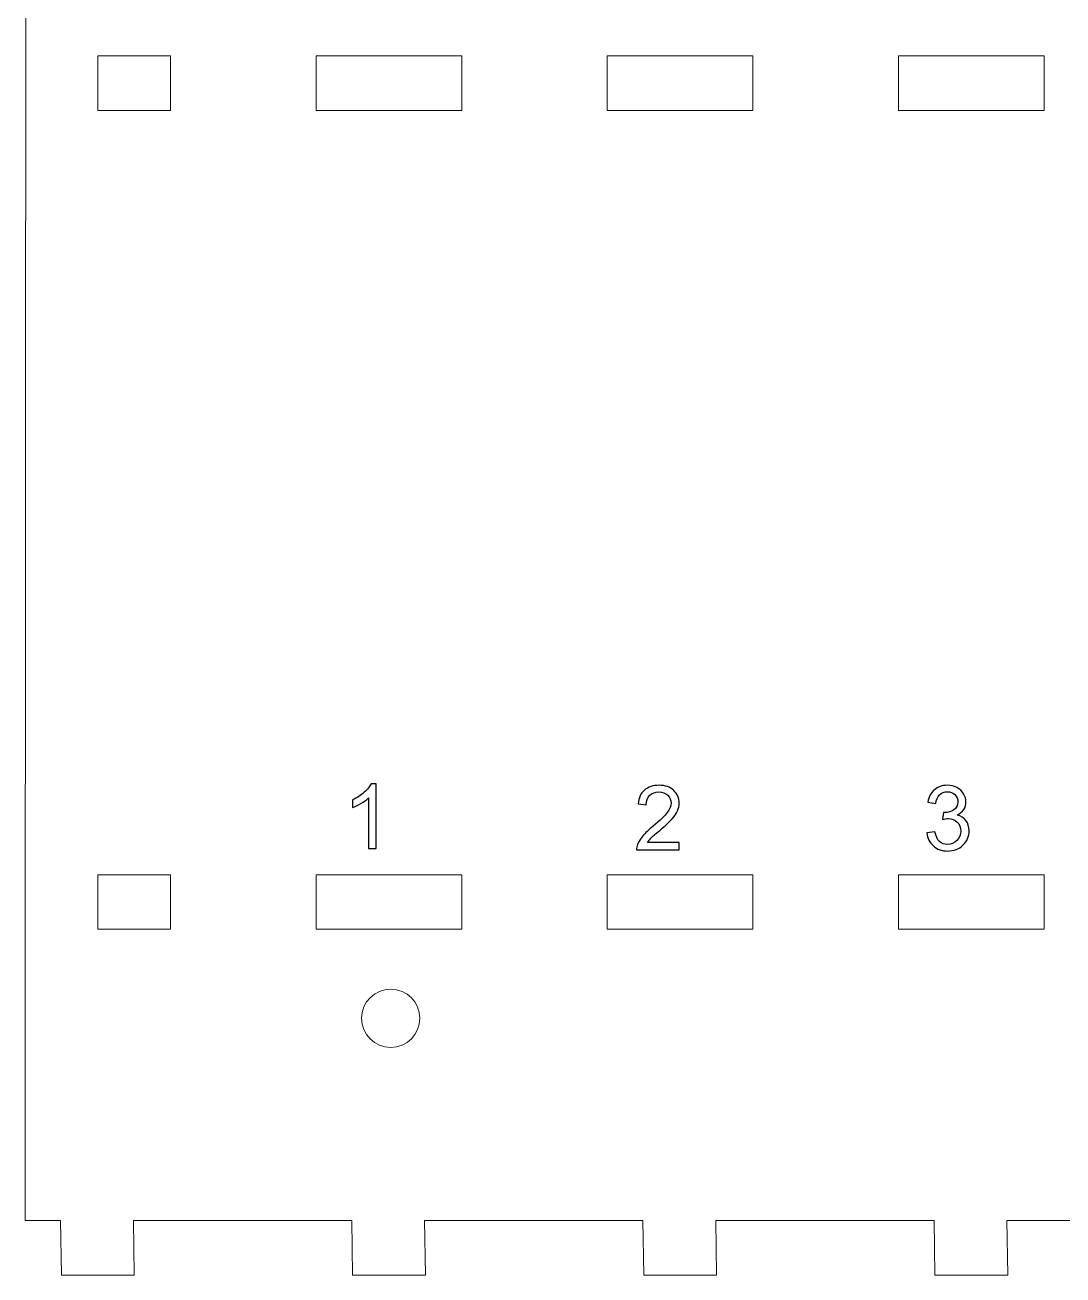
# Model space of a CAD drawing. Header units: millimetres. Extents: x -146 to 401, y -88 to 121.
# Drawn here: x -146 to -89, y -53.2 to 15.5 of the extents above; entities that cross this region are included whole.
import ezdxf

# ---------------------------------------------------------------- set-up
doc = ezdxf.new("R2010")
doc.units = ezdxf.units.MM
doc.header["$MEASUREMENT"] = 0
doc.layers.add('Layer 1', color=7, linetype='Continuous')

msp = doc.modelspace()

# ---------------------------------------------------------------- linework, layer by layer
at = {"layer": 'Layer 1', "lineweight": 9}
for points in [[(-141.9996, 10.7833), (-137.9996, 10.7833), (-137.9996, 13.7833), (-141.9996, 13.7833), (-141.9996, 10.7833)], [(-129.9996, 10.7833), (-121.9996, 10.7833), (-121.9996, 13.7833), (-129.9996, 13.7833), (-129.9996, 10.7833)], [(-113.9996, 10.7833), (-105.9996, 10.7833), (-105.9996, 13.7833), (-113.9996, 13.7833), (-113.9996, 10.7833)], [(-97.9996, 10.7833), (-89.9996, 10.7833), (-89.9996, 13.7833), (-97.9996, 13.7833), (-97.9996, 10.7833)], [(-141.9996, -34.2167), (-137.9996, -34.2167), (-137.9996, -31.2167), (-141.9996, -31.2167), (-141.9996, -34.2167)], [(-129.9996, -34.2167), (-121.9996, -34.2167), (-121.9996, -31.2167), (-129.9996, -31.2167), (-129.9996, -34.2167)], [(-113.9996, -34.2167), (-105.9996, -34.2167), (-105.9996, -31.2167), (-113.9996, -31.2167), (-113.9996, -34.2167)], [(-97.9996, -34.2167), (-89.9996, -34.2167), (-89.9996, -31.2167), (-97.9996, -31.2167), (-97.9996, -34.2167)]]:
    msp.add_lwpolyline(points, close=True, dxfattribs=at)
msp.add_ellipse((-125.8996, -39.1059), major_axis=(0, 1.6), ratio=1, dxfattribs=at)
msp.add_open_spline([(-145.9472, 65.7858), (-145.9472, 65.7858), (-143.9472, 65.7858), (-143.9472, 65.7858), (-143.9472, 65.7858), (-143.9472, 65.7858), (-143.9472, 68.7858), (-143.9472, 68.7858), (-143.9472, 68.7858), (-143.9472, 68.7858), (-139.9472, 68.7858), (-139.9472, 68.7858), (-139.9472, 68.7858), (-139.9472, 68.7858), (-139.9472, 65.7858), (-139.9472, 65.7858), (-139.9472, 65.7858), (-135.9472, 65.7858), (-131.9472, 65.7858), (-127.9472, 65.7858), (-127.9472, 65.7858), (-127.9472, 65.7858), (-127.9472, 68.7858), (-127.9472, 68.7858), (-127.9472, 68.7858), (-127.9472, 68.7858), (-123.9472, 68.7858), (-123.9472, 68.7858), (-123.9472, 68.7858), (-123.9472, 68.7858), (-123.9472, 65.7858), (-123.9472, 65.7858), (-123.9472, 65.7858), (-119.9472, 65.7858), (-115.9472, 65.7858), (-111.9472, 65.7858), (-111.9472, 65.7858), (-111.9472, 65.7858), (-111.9472, 68.7858), (-111.9472, 68.7858), (-111.9472, 68.7858), (-111.9472, 68.7858), (-107.9472, 68.7858), (-107.9472, 68.7858), (-107.9472, 68.7858), (-107.9472, 68.7858), (-107.9472, 65.7858), (-107.9472, 65.7858), (-107.9472, 65.7858), (-103.9472, 65.7858), (-99.9472, 65.7858), (-95.9472, 65.7858), (-95.9472, 65.7858), (-95.9472, 65.7858), (-95.9472, 68.7858), (-95.9472, 68.7858), (-95.9472, 68.7858), (-95.9472, 68.7858), (-91.9472, 68.7858), (-91.9472, 68.7858), (-91.9472, 68.7858), (-91.9472, 68.7858), (-91.9472, 65.7858), (-91.9472, 65.7858), (-91.9472, 65.7858), (-87.9472, 65.7858), (-83.9472, 65.7858), (-79.9472, 65.7858), (-79.9472, 65.7858), (-79.9472, 65.7858), (-79.9472, 68.7858), (-79.9472, 68.7858), (-79.9472, 68.7858), (-79.9472, 68.7858), (-75.9472, 68.7858), (-75.9472, 68.7858), (-75.9472, 68.7858), (-75.9472, 68.7858), (-75.9472, 65.7858), (-75.9472, 65.7858), (-75.9472, 65.7858), (-71.9472, 65.7858), (-67.9472, 65.7858), (-63.9472, 65.7858), (-63.9472, 65.7858), (-63.9472, 65.7858), (-63.9472, 68.7858), (-63.9472, 68.7858), (-63.9472, 68.7858), (-63.9472, 68.7858), (-59.9472, 68.7858), (-59.9472, 68.7858), (-59.9472, 68.7858), (-59.9472, 68.7858), (-59.9472, 65.7858), (-59.9472, 65.7858), (-59.9472, 65.7858), (-55.9472, 65.7858), (-51.9472, 65.7858), (-47.9472, 65.7858), (-47.9472, 65.7858), (-47.9472, 65.7858), (-47.9472, 68.7858), (-47.9472, 68.7858), (-47.9472, 68.7858), (-47.9472, 68.7858), (-43.9472, 68.7858), (-43.9472, 68.7858), (-43.9472, 68.7858), (-43.9472, 68.7858), (-43.9472, 65.7858), (-43.9472, 65.7858), (-43.9472, 65.7858), (-39.9472, 65.7858), (-35.9472, 65.7858), (-31.9472, 65.7858), (-31.9472, 65.7858), (-31.9472, 65.7858), (-31.9472, 68.7858), (-31.9472, 68.7858), (-31.9472, 68.7858), (-31.9472, 68.7858), (-27.9472, 68.7858), (-27.9472, 68.7858), (-27.9472, 68.7858), (-27.9472, 68.7858), (-27.9472, 65.7858), (-27.9472, 65.7858), (-27.9472, 65.7858), (-26.2805, 65.7858), (-24.6139, 65.7858), (-22.9472, 65.7858), (-22.9472, 65.7858), (-22.9472, 27.2732), (-22.9623, -2.4303), (-22.9996, -50.2167), (-22.9996, -50.2167), (-22.9996, -50.2167), (-28.0448, -50.2167), (-28.0448, -50.2167), (-28.0448, -50.2167), (-28.0448, -50.2167), (-27.9996, -53.2167), (-27.9996, -53.2167), (-27.9996, -53.2167), (-27.9996, -53.2167), (-31.9996, -53.2167), (-31.9996, -53.2167), (-31.9996, -53.2167), (-31.9996, -53.2167), (-32.0448, -50.2167), (-32.0448, -50.2167), (-32.0448, -50.2167), (-32.0448, -50.2167), (-44.0448, -50.2167), (-44.0448, -50.2167), (-44.0448, -50.2167), (-44.0448, -50.2167), (-43.9996, -53.2167), (-43.9996, -53.2167), (-43.9996, -53.2167), (-43.9996, -53.2167), (-47.9996, -53.2167), (-47.9996, -53.2167), (-47.9996, -53.2167), (-47.9996, -53.2167), (-48.0448, -50.2167), (-48.0448, -50.2167), (-48.0448, -50.2167), (-48.0448, -50.2167), (-60.0448, -50.2167), (-60.0448, -50.2167), (-60.0448, -50.2167), (-60.0448, -50.2167), (-59.9996, -53.2167), (-59.9996, -53.2167), (-59.9996, -53.2167), (-59.9996, -53.2167), (-63.9996, -53.2167), (-63.9996, -53.2167), (-63.9996, -53.2167), (-63.9996, -53.2167), (-64.0448, -50.2167), (-64.0448, -50.2167), (-64.0448, -50.2167), (-64.0448, -50.2167), (-76.0448, -50.2167), (-76.0448, -50.2167), (-76.0448, -50.2167), (-76.0448, -50.2167), (-75.9996, -53.2167), (-75.9996, -53.2167), (-75.9996, -53.2167), (-75.9996, -53.2167), (-79.9996, -53.2167), (-79.9996, -53.2167), (-79.9996, -53.2167), (-79.9996, -53.2167), (-80.0448, -50.2167), (-80.0448, -50.2167), (-80.0448, -50.2167), (-80.0448, -50.2167), (-92.0448, -50.2167), (-92.0448, -50.2167), (-92.0448, -50.2167), (-92.0448, -50.2167), (-91.9996, -53.2167), (-91.9996, -53.2167), (-91.9996, -53.2167), (-91.9996, -53.2167), (-95.9996, -53.2167), (-95.9996, -53.2167), (-95.9996, -53.2167), (-95.9996, -53.2167), (-96.0448, -50.2167), (-96.0448, -50.2167), (-96.0448, -50.2167), (-96.0448, -50.2167), (-108.0448, -50.2167), (-108.0448, -50.2167), (-108.0448, -50.2167), (-108.0448, -50.2167), (-107.9996, -53.2167), (-107.9996, -53.2167), (-107.9996, -53.2167), (-107.9996, -53.2167), (-111.9996, -53.2167), (-111.9996, -53.2167), (-111.9996, -53.2167), (-111.9996, -53.2167), (-112.0448, -50.2167), (-112.0448, -50.2167), (-112.0448, -50.2167), (-112.0448, -50.2167), (-124.0448, -50.2167), (-124.0448, -50.2167), (-124.0448, -50.2167), (-124.0448, -50.2167), (-123.9996, -53.2167), (-123.9996, -53.2167), (-123.9996, -53.2167), (-123.9996, -53.2167), (-127.9996, -53.2167), (-127.9996, -53.2167), (-127.9996, -53.2167), (-127.9996, -53.2167), (-128.0448, -50.2167), (-128.0448, -50.2167), (-128.0448, -50.2167), (-128.0448, -50.2167), (-140.0448, -50.2167), (-140.0448, -50.2167), (-140.0448, -50.2167), (-140.0448, -50.2167), (-139.9996, -53.2167), (-139.9996, -53.2167), (-139.9996, -53.2167), (-139.9996, -53.2167), (-143.9996, -53.2167), (-143.9996, -53.2167), (-143.9996, -53.2167), (-143.9996, -53.2167), (-144.0448, -50.2167), (-144.0448, -50.2167), (-144.0448, -50.2167), (-144.0448, -50.2167), (-145.9996, -50.2167), (-145.9996, -50.2167), (-145.9996, -50.2167), (-145.9668, -8.0643), (-145.9472, 27.3224), (-145.9472, 65.7858)], degree=3, knots=[0, 0, 0, 0, 0.0144928, 0.0144928, 0.0144928, 0.0144928, 0.0289855, 0.0289855, 0.0289855, 0.0289855, 0.0434783, 0.0434783, 0.0434783, 0.0434783, 0.057971, 0.057971, 0.057971, 0.057971, 0.0724638, 0.0724638, 0.0724638, 0.0724638, 0.0869565, 0.0869565, 0.0869565, 0.0869565, 0.1014493, 0.1014493, 0.1014493, 0.1014493, 0.115942, 0.115942, 0.115942, 0.115942, 0.1304348, 0.1304348, 0.1304348, 0.1304348, 0.1449275, 0.1449275, 0.1449275, 0.1449275, 0.1594203, 0.1594203, 0.1594203, 0.1594203, 0.173913, 0.173913, 0.173913, 0.173913, 0.1884058, 0.1884058, 0.1884058, 0.1884058, 0.2028986, 0.2028986, 0.2028986, 0.2028986, 0.2173913, 0.2173913, 0.2173913, 0.2173913, 0.2318841, 0.2318841, 0.2318841, 0.2318841, 0.2463768, 0.2463768, 0.2463768, 0.2463768, 0.2608696, 0.2608696, 0.2608696, 0.2608696, 0.2753623, 0.2753623, 0.2753623, 0.2753623, 0.2898551, 0.2898551, 0.2898551, 0.2898551, 0.3043478, 0.3043478, 0.3043478, 0.3043478, 0.3188406, 0.3188406, 0.3188406, 0.3188406, 0.3333333, 0.3333333, 0.3333333, 0.3333333, 0.3478261, 0.3478261, 0.3478261, 0.3478261, 0.3623188, 0.3623188, 0.3623188, 0.3623188, 0.3768116, 0.3768116, 0.3768116, 0.3768116, 0.3913043, 0.3913043, 0.3913043, 0.3913043, 0.4057971, 0.4057971, 0.4057971, 0.4057971, 0.4202899, 0.4202899, 0.4202899, 0.4202899, 0.4347826, 0.4347826, 0.4347826, 0.4347826, 0.4492754, 0.4492754, 0.4492754, 0.4492754, 0.4637681, 0.4637681, 0.4637681, 0.4637681, 0.4782609, 0.4782609, 0.4782609, 0.4782609, 0.4927536, 0.4927536, 0.4927536, 0.4927536, 0.5072464, 0.5072464, 0.5072464, 0.5072464, 0.5217391, 0.5217391, 0.5217391, 0.5217391, 0.5362319, 0.5362319, 0.5362319, 0.5362319, 0.5507246, 0.5507246, 0.5507246, 0.5507246, 0.5652174, 0.5652174, 0.5652174, 0.5652174, 0.5797101, 0.5797101, 0.5797101, 0.5797101, 0.5942029, 0.5942029, 0.5942029, 0.5942029, 0.6086957, 0.6086957, 0.6086957, 0.6086957, 0.6231884, 0.6231884, 0.6231884, 0.6231884, 0.6376812, 0.6376812, 0.6376812, 0.6376812, 0.6521739, 0.6521739, 0.6521739, 0.6521739, 0.6666667, 0.6666667, 0.6666667, 0.6666667, 0.6811594, 0.6811594, 0.6811594, 0.6811594, 0.6956522, 0.6956522, 0.6956522, 0.6956522, 0.7101449, 0.7101449, 0.7101449, 0.7101449, 0.7246377, 0.7246377, 0.7246377, 0.7246377, 0.7391304, 0.7391304, 0.7391304, 0.7391304, 0.7536232, 0.7536232, 0.7536232, 0.7536232, 0.7681159, 0.7681159, 0.7681159, 0.7681159, 0.7826087, 0.7826087, 0.7826087, 0.7826087, 0.7971014, 0.7971014, 0.7971014, 0.7971014, 0.8115942, 0.8115942, 0.8115942, 0.8115942, 0.826087, 0.826087, 0.826087, 0.826087, 0.8405797, 0.8405797, 0.8405797, 0.8405797, 0.8550725, 0.8550725, 0.8550725, 0.8550725, 0.8695652, 0.8695652, 0.8695652, 0.8695652, 0.884058, 0.884058, 0.884058, 0.884058, 0.8985507, 0.8985507, 0.8985507, 0.8985507, 0.9130435, 0.9130435, 0.9130435, 0.9130435, 0.9275362, 0.9275362, 0.9275362, 0.9275362, 0.942029, 0.942029, 0.942029, 0.942029, 0.9565217, 0.9565217, 0.9565217, 0.9565217, 0.9710145, 0.9710145, 0.9710145, 0.9710145, 1, 1, 1, 1], dxfattribs=at)
at = {"layer": 'Layer 1', "color": 5}
for points, knots in [([(-126.6958, -29.7677), (-126.6958, -29.7677), (-127.1304, -29.7677), (-127.1304, -29.7677), (-127.1304, -29.7677), (-127.1304, -29.7677), (-127.1304, -27.0003), (-127.1304, -27.0003), (-127.1304, -27.0003), (-127.2349, -27.1007), (-127.3724, -27.2003), (-127.5419, -27.2999), (-127.5419, -27.2999), (-127.7115, -27.3995), (-127.8646, -27.4745), (-127.9996, -27.5238), (-127.9996, -27.5238), (-127.9996, -27.5238), (-127.9996, -27.104), (-127.9996, -27.104), (-127.9996, -27.104), (-127.7568, -26.9904), (-127.5444, -26.8522), (-127.3625, -26.6892), (-127.3625, -26.6892), (-127.1806, -26.527), (-127.0514, -26.3698), (-126.9756, -26.2167), (-126.9756, -26.2167), (-126.9756, -26.2167), (-126.6958, -26.2167), (-126.6958, -26.2167), (-126.6958, -26.2167), (-126.6958, -26.2167), (-126.6958, -29.7677), (-126.6958, -29.7677)], [0, 0, 0, 0, 0.1, 0.1, 0.1, 0.1, 0.2, 0.2, 0.2, 0.2, 0.3, 0.3, 0.3, 0.3, 0.4, 0.4, 0.4, 0.4, 0.5, 0.5, 0.5, 0.5, 0.6, 0.6, 0.6, 0.6, 0.7, 0.7, 0.7, 0.7, 0.8, 0.8, 0.8, 0.8, 1, 1, 1, 1]), ([(-110.0488, -29.4404), (-110.0488, -29.4404), (-110.0488, -29.8553), (-110.0488, -29.8553), (-110.0488, -29.8553), (-110.0488, -29.8553), (-112.3898, -29.8553), (-112.3898, -29.8553), (-112.3898, -29.8553), (-112.3931, -29.7508), (-112.3758, -29.6503), (-112.3387, -29.5532), (-112.3387, -29.5532), (-112.2787, -29.3943), (-112.1823, -29.2371), (-112.0498, -29.0832), (-112.0498, -29.0832), (-111.9173, -28.9293), (-111.728, -28.7515), (-111.4819, -28.5498), (-111.4819, -28.5498), (-111.0991, -28.2346), (-110.839, -27.9851), (-110.7032, -27.8008), (-110.7032, -27.8008), (-110.5665, -27.6164), (-110.4982, -27.4419), (-110.4982, -27.2772), (-110.4982, -27.2772), (-110.4982, -27.1052), (-110.5599, -26.9603), (-110.6834, -26.8418), (-110.6834, -26.8418), (-110.8069, -26.7241), (-110.9682, -26.6648), (-111.1666, -26.6648), (-111.1666, -26.6648), (-111.3765, -26.6648), (-111.5444, -26.7274), (-111.6704, -26.8525), (-111.6704, -26.8525), (-111.7963, -26.9768), (-111.8597, -27.1497), (-111.8613, -27.3711), (-111.8613, -27.3711), (-111.8613, -27.3711), (-112.3058, -27.3266), (-112.3058, -27.3266), (-112.3058, -27.3266), (-112.2754, -26.9941), (-112.1601, -26.7406), (-111.9609, -26.5661), (-111.9609, -26.5661), (-111.7609, -26.3916), (-111.4934, -26.3043), (-111.1567, -26.3043), (-111.1567, -26.3043), (-110.8176, -26.3043), (-110.5484, -26.3981), (-110.3509, -26.5866), (-110.3509, -26.5866), (-110.1525, -26.7751), (-110.0537, -27.0089), (-110.0537, -27.2871), (-110.0537, -27.2871), (-110.0537, -27.4287), (-110.0825, -27.5678), (-110.141, -27.7045), (-110.141, -27.7045), (-110.1986, -27.8419), (-110.2949, -27.986), (-110.4291, -28.1374), (-110.4291, -28.1374), (-110.5641, -28.2881), (-110.7871, -28.4963), (-111.0983, -28.7597), (-111.0983, -28.7597), (-111.3592, -28.9787), (-111.5271, -29.1268), (-111.6012, -29.205), (-111.6012, -29.205), (-111.6753, -29.2832), (-111.7362, -29.3614), (-111.7848, -29.4404), (-111.7848, -29.4404), (-111.7848, -29.4404), (-110.0488, -29.4404), (-110.0488, -29.4404)], [0, 0, 0, 0, 0.0434783, 0.0434783, 0.0434783, 0.0434783, 0.0869565, 0.0869565, 0.0869565, 0.0869565, 0.1304348, 0.1304348, 0.1304348, 0.1304348, 0.173913, 0.173913, 0.173913, 0.173913, 0.2173913, 0.2173913, 0.2173913, 0.2173913, 0.2608696, 0.2608696, 0.2608696, 0.2608696, 0.3043478, 0.3043478, 0.3043478, 0.3043478, 0.3478261, 0.3478261, 0.3478261, 0.3478261, 0.3913043, 0.3913043, 0.3913043, 0.3913043, 0.4347826, 0.4347826, 0.4347826, 0.4347826, 0.4782609, 0.4782609, 0.4782609, 0.4782609, 0.5217391, 0.5217391, 0.5217391, 0.5217391, 0.5652174, 0.5652174, 0.5652174, 0.5652174, 0.6086957, 0.6086957, 0.6086957, 0.6086957, 0.6521739, 0.6521739, 0.6521739, 0.6521739, 0.6956522, 0.6956522, 0.6956522, 0.6956522, 0.7391304, 0.7391304, 0.7391304, 0.7391304, 0.7826087, 0.7826087, 0.7826087, 0.7826087, 0.826087, 0.826087, 0.826087, 0.826087, 0.8695652, 0.8695652, 0.8695652, 0.8695652, 0.9130435, 0.9130435, 0.9130435, 0.9130435, 1, 1, 1, 1]), ([(-96.4348, -28.9169), (-96.4348, -28.9169), (-96.0002, -28.8577), (-96.0002, -28.8577), (-96.0002, -28.8577), (-95.9499, -29.1046), (-95.866, -29.2824), (-95.7466, -29.3911), (-95.7466, -29.3911), (-95.6273, -29.4997), (-95.4808, -29.554), (-95.3071, -29.554), (-95.3071, -29.554), (-95.1013, -29.554), (-94.9276, -29.4832), (-94.7877, -29.3417), (-94.7877, -29.3417), (-94.6477, -29.2001), (-94.5778, -29.0248), (-94.5778, -28.8157), (-94.5778, -28.8157), (-94.5778, -28.6165), (-94.6428, -28.4519), (-94.7737, -28.3218), (-94.7737, -28.3218), (-94.9037, -28.1926), (-95.0692, -28.1275), (-95.2709, -28.1275), (-95.2709, -28.1275), (-95.3532, -28.1275), (-95.4552, -28.144), (-95.5779, -28.1761), (-95.5779, -28.1761), (-95.5779, -28.1761), (-95.5293, -27.7958), (-95.5293, -27.7958), (-95.5293, -27.7958), (-95.5005, -27.7991), (-95.4766, -27.8008), (-95.4594, -27.8008), (-95.4594, -27.8008), (-95.2733, -27.8008), (-95.1071, -27.7522), (-94.9581, -27.6559), (-94.9581, -27.6559), (-94.8099, -27.5596), (-94.7358, -27.4114), (-94.7358, -27.2114), (-94.7358, -27.2114), (-94.7358, -27.0525), (-94.7901, -26.9208), (-94.898, -26.8163), (-94.898, -26.8163), (-95.0058, -26.7118), (-95.1449, -26.6599), (-95.3153, -26.6599), (-95.3153, -26.6599), (-95.4849, -26.6599), (-95.6256, -26.7134), (-95.7384, -26.8204), (-95.7384, -26.8204), (-95.8512, -26.9274), (-95.9236, -27.0879), (-95.9557, -27.3019), (-95.9557, -27.3019), (-95.9557, -27.3019), (-96.3903, -27.2229), (-96.3903, -27.2229), (-96.3903, -27.2229), (-96.3368, -26.9315), (-96.2166, -26.7052), (-96.0281, -26.5447), (-96.0281, -26.5447), (-95.8405, -26.3841), (-95.6059, -26.3043), (-95.326, -26.3043), (-95.326, -26.3043), (-95.1334, -26.3043), (-94.9556, -26.3455), (-94.7934, -26.4286), (-94.7934, -26.4286), (-94.6305, -26.5109), (-94.5062, -26.6237), (-94.4206, -26.7661), (-94.4206, -26.7661), (-94.3341, -26.9093), (-94.2913, -27.0608), (-94.2913, -27.2213), (-94.2913, -27.2213), (-94.2913, -27.3736), (-94.3325, -27.5118), (-94.414, -27.637), (-94.414, -27.637), (-94.4963, -27.7621), (-94.6181, -27.8617), (-94.7786, -27.9358), (-94.7786, -27.9358), (-94.5696, -27.9835), (-94.4074, -28.0839), (-94.2913, -28.2362), (-94.2913, -28.2362), (-94.1761, -28.3877), (-94.1185, -28.5786), (-94.1185, -28.8066), (-94.1185, -28.8066), (-94.1185, -29.1153), (-94.2312, -29.3779), (-94.456, -29.5927), (-94.456, -29.5927), (-94.6815, -29.8076), (-94.9663, -29.9146), (-95.3104, -29.9146), (-95.3104, -29.9146), (-95.6207, -29.9146), (-95.8783, -29.8216), (-96.0833, -29.6363), (-96.0833, -29.6363), (-96.2891, -29.4511), (-96.406, -29.2116), (-96.4348, -28.9169)], [0, 0, 0, 0, 0.0322581, 0.0322581, 0.0322581, 0.0322581, 0.0645161, 0.0645161, 0.0645161, 0.0645161, 0.0967742, 0.0967742, 0.0967742, 0.0967742, 0.1290323, 0.1290323, 0.1290323, 0.1290323, 0.1612903, 0.1612903, 0.1612903, 0.1612903, 0.1935484, 0.1935484, 0.1935484, 0.1935484, 0.2258065, 0.2258065, 0.2258065, 0.2258065, 0.2580645, 0.2580645, 0.2580645, 0.2580645, 0.2903226, 0.2903226, 0.2903226, 0.2903226, 0.3225806, 0.3225806, 0.3225806, 0.3225806, 0.3548387, 0.3548387, 0.3548387, 0.3548387, 0.3870968, 0.3870968, 0.3870968, 0.3870968, 0.4193548, 0.4193548, 0.4193548, 0.4193548, 0.4516129, 0.4516129, 0.4516129, 0.4516129, 0.483871, 0.483871, 0.483871, 0.483871, 0.516129, 0.516129, 0.516129, 0.516129, 0.5483871, 0.5483871, 0.5483871, 0.5483871, 0.5806452, 0.5806452, 0.5806452, 0.5806452, 0.6129032, 0.6129032, 0.6129032, 0.6129032, 0.6451613, 0.6451613, 0.6451613, 0.6451613, 0.6774194, 0.6774194, 0.6774194, 0.6774194, 0.7096774, 0.7096774, 0.7096774, 0.7096774, 0.7419355, 0.7419355, 0.7419355, 0.7419355, 0.7741935, 0.7741935, 0.7741935, 0.7741935, 0.8064516, 0.8064516, 0.8064516, 0.8064516, 0.8387097, 0.8387097, 0.8387097, 0.8387097, 0.8709677, 0.8709677, 0.8709677, 0.8709677, 0.9032258, 0.9032258, 0.9032258, 0.9032258, 0.9354839, 0.9354839, 0.9354839, 0.9354839, 1, 1, 1, 1])]:
    msp.add_open_spline(points, degree=3, knots=knots, dxfattribs=at)

doc.saveas('drawing.dxf')
